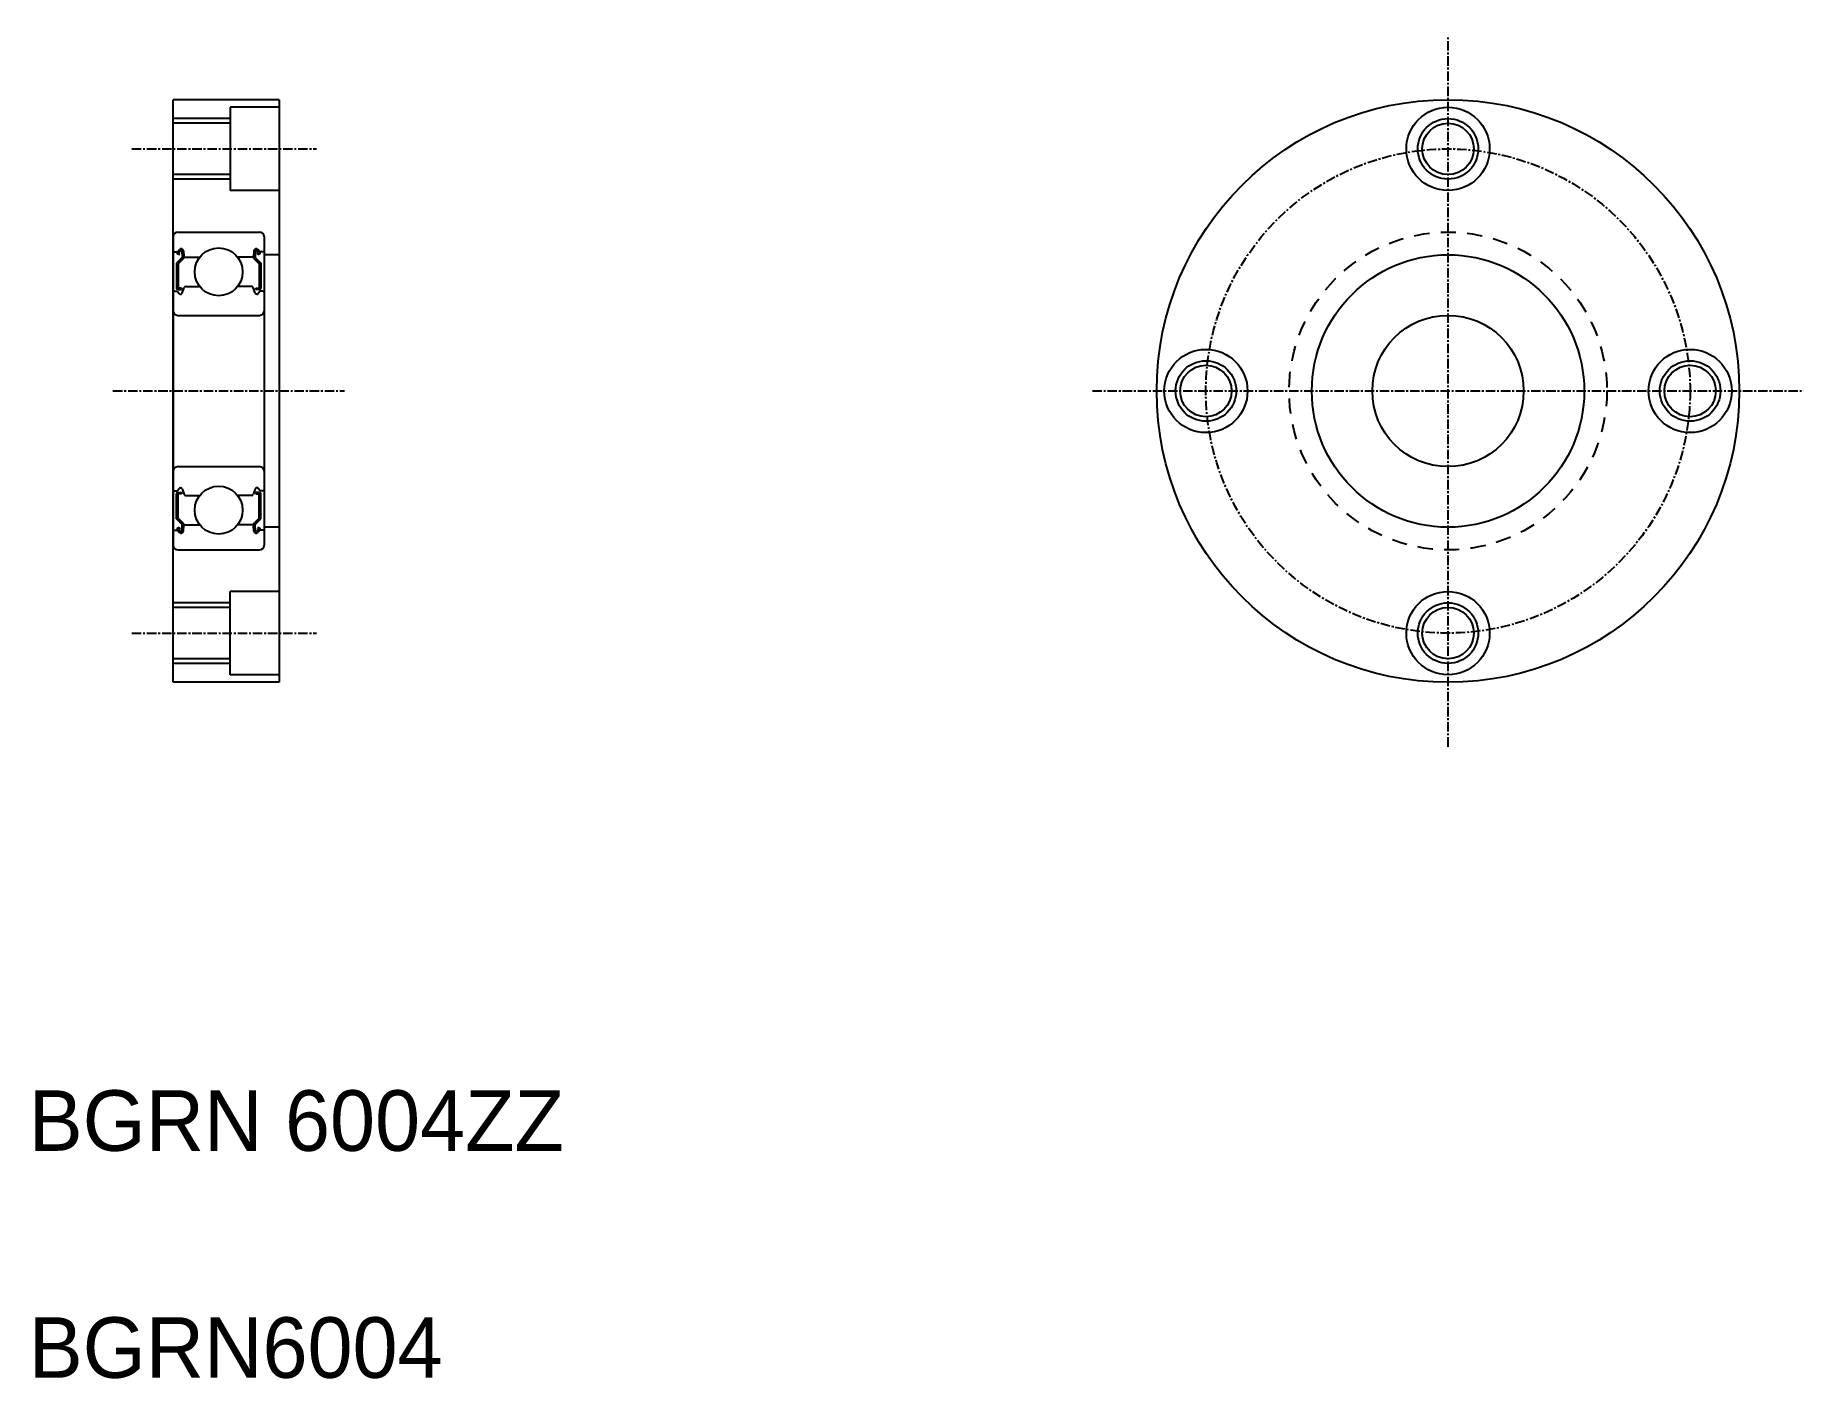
# Model space of a CAD drawing. Extents: x 262 to 496, y 137 to 315.
import ezdxf

# ---------------------------------------------------------------- set-up
doc = ezdxf.new("R2010")
doc.units = 0
doc.linetypes.add('CENTER', pattern=[2, 1.25, -0.25, 0.25, -0.25])
doc.linetypes.add('DASHED', pattern=[3.5, 2, -1.5])
doc.layers.get('0').update_dxf_attribs({"linetype": 'CONTINUOUS'})
doc.layers.add('CENTER', color=1, linetype='CENTER')

msp = doc.modelspace()

# ---------------------------------------------------------------- linework, layer by layer
for p, q in [((280.2, 229.39), (280.2, 306.39)), ((294.2, 306.39), (280.2, 306.39)), ((287.2, 306.39), (287.2, 306.39)), ((290.7, 306.39), (290.7, 306.39)), ((294.2, 306.39), (294.2, 229.39)), ((294.2, 305.39), (287.7, 305.39)), ((287.7, 305.39), (287.7, 294.39)), ((287.7, 303.29), (280.2, 303.29)), ((287.7, 296.49), (280.2, 296.49)), ((294.2, 294.39), (287.7, 294.39)), ((280.2, 288.29), (280.2, 247.49)), ((280.8, 288.89), (291.6, 288.89)), ((292.2, 288.29), (292.2, 247.49)), ((280.3, 286.29), (280.76, 286.29)), ((281.38, 285.52), (280.63, 284.77)), ((280.76, 286.29), (281.01, 286.58)), ((280.94, 285.88), (280.78, 286)), ((281.58, 285.44), (280.83, 284.69)), ((280.91, 286.16), (281.16, 286.46)), ((281.07, 286.03), (280.91, 286.16)), ((280.94, 285.88), (281.07, 286.03)), ((281.34, 286.4), (281.38, 285.52)), ((281.54, 286.42), (281.6, 285.68)), ((281.58, 285.91), (281.58, 285.44)), ((281.7, 285.59), (283.69, 285.59)), ((290.7, 285.59), (288.71, 285.59)), ((290.86, 286.42), (290.8, 285.68)), ((290.82, 285.91), (290.82, 285.44)), ((290.82, 285.44), (291.57, 284.69)), ((291.06, 286.4), (291.02, 285.52)), ((291.02, 285.52), (291.77, 284.77)), ((291.49, 286.16), (291.24, 286.46)), ((291.33, 286.03), (291.49, 286.16)), ((291.46, 285.88), (291.33, 286.03)), ((291.64, 286.29), (291.39, 286.58)), ((291.46, 285.88), (291.61, 286)), ((292.1, 286.29), (291.64, 286.29)), ((294.2, 285.89), (292.2, 285.89)), ((280.63, 284.77), (280.63, 281.49)), ((280.83, 284.69), (280.83, 281.49)), ((291.57, 284.69), (291.57, 281.49)), ((291.77, 284.77), (291.77, 281.49)), ((280.4, 281.09), (280.7, 281.09)), ((280.7, 281.09), (280.98, 280.76)), ((281.28, 281.49), (280.83, 281.49)), ((280.83, 281.29), (281.28, 281.29)), ((281.13, 280.69), (281.19, 280.69)), ((281.28, 281.29), (281.28, 281.49)), ((281.38, 280.82), (281.65, 281.55)), ((281.84, 281.69), (283.69, 281.69)), ((290.56, 281.69), (288.71, 281.69)), ((291.02, 280.82), (290.75, 281.55)), ((291.12, 281.29), (291.12, 281.49)), ((291.12, 281.49), (291.57, 281.49)), ((291.57, 281.29), (291.12, 281.29)), ((291.27, 280.69), (291.21, 280.69)), ((291.7, 281.09), (291.42, 280.76)), ((292, 281.09), (291.7, 281.09)), ((280.8, 277.89), (291.6, 277.89)), ((280.8, 257.89), (291.6, 257.89)), ((280.7, 254.69), (280.98, 255.01)), ((281.13, 255.09), (281.19, 255.09)), ((281.38, 254.95), (281.65, 254.22)), ((291.02, 254.95), (290.75, 254.22)), ((291.27, 255.09), (291.21, 255.09)), ((291.7, 254.69), (291.42, 255.01)), ((280.4, 254.69), (280.7, 254.69)), ((280.63, 251), (280.63, 254.29)), ((280.83, 254.49), (281.28, 254.49)), ((280.83, 251.09), (280.83, 254.29)), ((281.28, 254.29), (280.83, 254.29)), ((281.28, 254.49), (281.28, 254.29)), ((281.84, 254.09), (283.69, 254.09)), ((290.56, 254.09), (288.71, 254.09)), ((291.12, 254.49), (291.12, 254.29)), ((291.57, 254.49), (291.12, 254.49)), ((291.12, 254.29), (291.57, 254.29)), ((291.57, 251.09), (291.57, 254.29)), ((292, 254.69), (291.7, 254.69)), ((291.77, 251), (291.77, 254.29)), ((281.38, 250.25), (280.63, 251)), ((281.58, 250.34), (280.83, 251.09)), ((281.34, 249.38), (281.38, 250.25)), ((281.54, 249.36), (281.6, 250.09)), ((281.58, 249.87), (281.58, 250.34)), ((281.7, 250.19), (283.69, 250.19)), ((290.7, 250.19), (288.71, 250.19)), ((290.86, 249.36), (290.8, 250.09)), ((290.82, 250.34), (291.57, 251.09)), ((290.82, 249.87), (290.82, 250.34)), ((291.02, 250.25), (291.77, 251)), ((291.06, 249.38), (291.02, 250.25)), ((280.3, 249.49), (280.76, 249.49)), ((280.76, 249.49), (281.01, 249.19)), ((280.94, 249.9), (280.78, 249.77)), ((281.07, 249.74), (280.91, 249.61)), ((280.91, 249.61), (281.16, 249.32)), ((280.94, 249.9), (281.07, 249.74)), ((291.49, 249.61), (291.24, 249.32)), ((291.46, 249.9), (291.33, 249.74)), ((291.33, 249.74), (291.49, 249.61)), ((291.64, 249.49), (291.39, 249.19)), ((291.46, 249.9), (291.61, 249.77)), ((292.1, 249.49), (291.64, 249.49)), ((294.2, 249.89), (292.2, 249.89)), ((280.8, 246.89), (291.6, 246.89)), ((283.7, 246.89), (283.7, 246.89)), ((286.2, 246.89), (286.2, 246.89)), ((294.2, 241.39), (287.7, 241.39)), ((287.7, 230.39), (287.7, 241.39)), ((287.7, 239.29), (280.2, 239.29)), ((287.7, 232.49), (280.2, 232.49)), ((294.2, 229.39), (280.2, 229.39)), ((294.2, 230.39), (287.7, 230.39))]:
    msp.add_line(p, q)
at = {"color": 3}
for p, q in [((287.7, 303.89), (280.2, 303.89)), ((287.7, 295.89), (280.2, 295.89)), ((287.7, 239.89), (280.2, 239.89)), ((287.7, 231.89), (280.2, 231.89))]:
    msp.add_line(p, q, dxfattribs=at)
for centre, radius in [((448.69, 267.89), 38.5), ((448.69, 299.89), 5.5), ((448.69, 299.89), 3.4), ((286.2, 283.64), 3.17), ((448.69, 267.89), 18), ((448.69, 267.89), 10), ((416.69, 267.89), 5.5), ((416.69, 267.89), 3.4), ((480.69, 267.89), 5.5), ((480.69, 267.89), 3.4), ((286.2, 252.14), 3.17), ((448.69, 235.89), 5.5), ((448.69, 235.89), 3.4)]:
    msp.add_circle(centre, radius)
for centre in [(448.69, 299.89), (416.69, 267.89), (480.69, 267.89), (448.69, 235.89)]:
    msp.add_circle(centre, 4, dxfattribs=at)
at = {"color": 3, "linetype": 'DASHED'}
msp.add_circle((448.69, 267.89), 21, dxfattribs=at)
for centre, radius, start, end in [((280.8, 288.29), 0.6, 90, 180), ((291.6, 288.29), 0.6, 0, 90), ((280.3, 286.39), 0.1, 180, 270), ((280.91, 286.16), 0.2, 140.002, 230.0826), ((281.24, 286.39), 0.3, 4.9967, 140.002), ((281.24, 286.39), 0.1, 2.8198, 140.0002), ((281.7, 285.69), 0.1, 184.9967, 270), ((290.7, 285.69), 0.1, 270, 355.0033), ((291.16, 286.39), 0.3, 39.998, 175.0033), ((291.16, 286.39), 0.1, 39.9998, 177.1802), ((291.49, 286.16), 0.2, 309.9174, 39.998), ((292.1, 286.39), 0.1, 270, 0), ((280.4, 280.89), 0.2, 90, 180), ((280.83, 281.49), 0.2, 180, 270), ((281.13, 280.89), 0.2, 219.9945, 270), ((281.19, 280.89), 0.2, 270, 339.9914), ((281.84, 281.49), 0.2, 90, 159.9914), ((290.56, 281.49), 0.2, 20.0086, 90), ((291.21, 280.89), 0.2, 200.0086, 270), ((291.27, 280.89), 0.2, 270, 320.0055), ((291.57, 281.49), 0.2, 270, 0), ((292, 280.89), 0.2, 0, 90), ((280.8, 278.49), 0.6, 180, 270), ((291.6, 278.49), 0.6, 270, 0), ((280.8, 257.29), 0.6, 90, 180), ((291.6, 257.29), 0.6, 0, 90), ((280.4, 254.89), 0.2, 180, 270), ((281.13, 254.89), 0.2, 90, 140.0055), ((281.19, 254.89), 0.2, 20.0086, 90), ((291.21, 254.89), 0.2, 90, 159.9914), ((291.27, 254.89), 0.2, 39.9945, 90), ((292, 254.89), 0.2, 270, 0), ((280.83, 254.29), 0.2, 90, 180), ((281.84, 254.29), 0.2, 200.0086, 270), ((290.56, 254.29), 0.2, 270, 339.9914), ((291.57, 254.29), 0.2, 0, 90), ((281.7, 250.09), 0.1, 90, 175.0033), ((290.7, 250.09), 0.1, 4.9967, 90), ((280.3, 249.39), 0.1, 90, 180), ((280.91, 249.61), 0.2, 129.9174, 219.998), ((281.24, 249.38), 0.3, 219.998, 355.0033), ((281.24, 249.38), 0.1, 219.9998, 357.1802), ((291.16, 249.38), 0.3, 184.9967, 320.002), ((291.16, 249.38), 0.1, 182.8198, 320.0002), ((291.49, 249.61), 0.2, 320.002, 50.0826), ((292.1, 249.39), 0.1, 0, 90), ((280.8, 247.49), 0.6, 180, 270), ((291.6, 247.49), 0.6, 270, 0)]:
    msp.add_arc(centre, radius, start, end)
at = {"layer": 'CENTER', "color": 1, "linetype": 'CENTER'}
for p, q in [((448.69, 220.88), (448.69, 314.89)), ((274.71, 299.89), (299.11, 299.89)), ((272.22, 267.89), (302.85, 267.89)), ((401.68, 267.89), (495.7, 267.89)), ((274.71, 235.89), (299.11, 235.89))]:
    msp.add_line(p, q, dxfattribs=at)
msp.add_circle((448.69, 267.89), 32, dxfattribs=at)

# ---------------------------------------------------------------- texts
for s, p in [('BGRN 6004ZZ', (261.09, 167.46)), ('BGRN6004', (261.09, 137.46))]:
    msp.add_text(s, height=8).set_placement(p)

doc.saveas('drawing.dxf')
